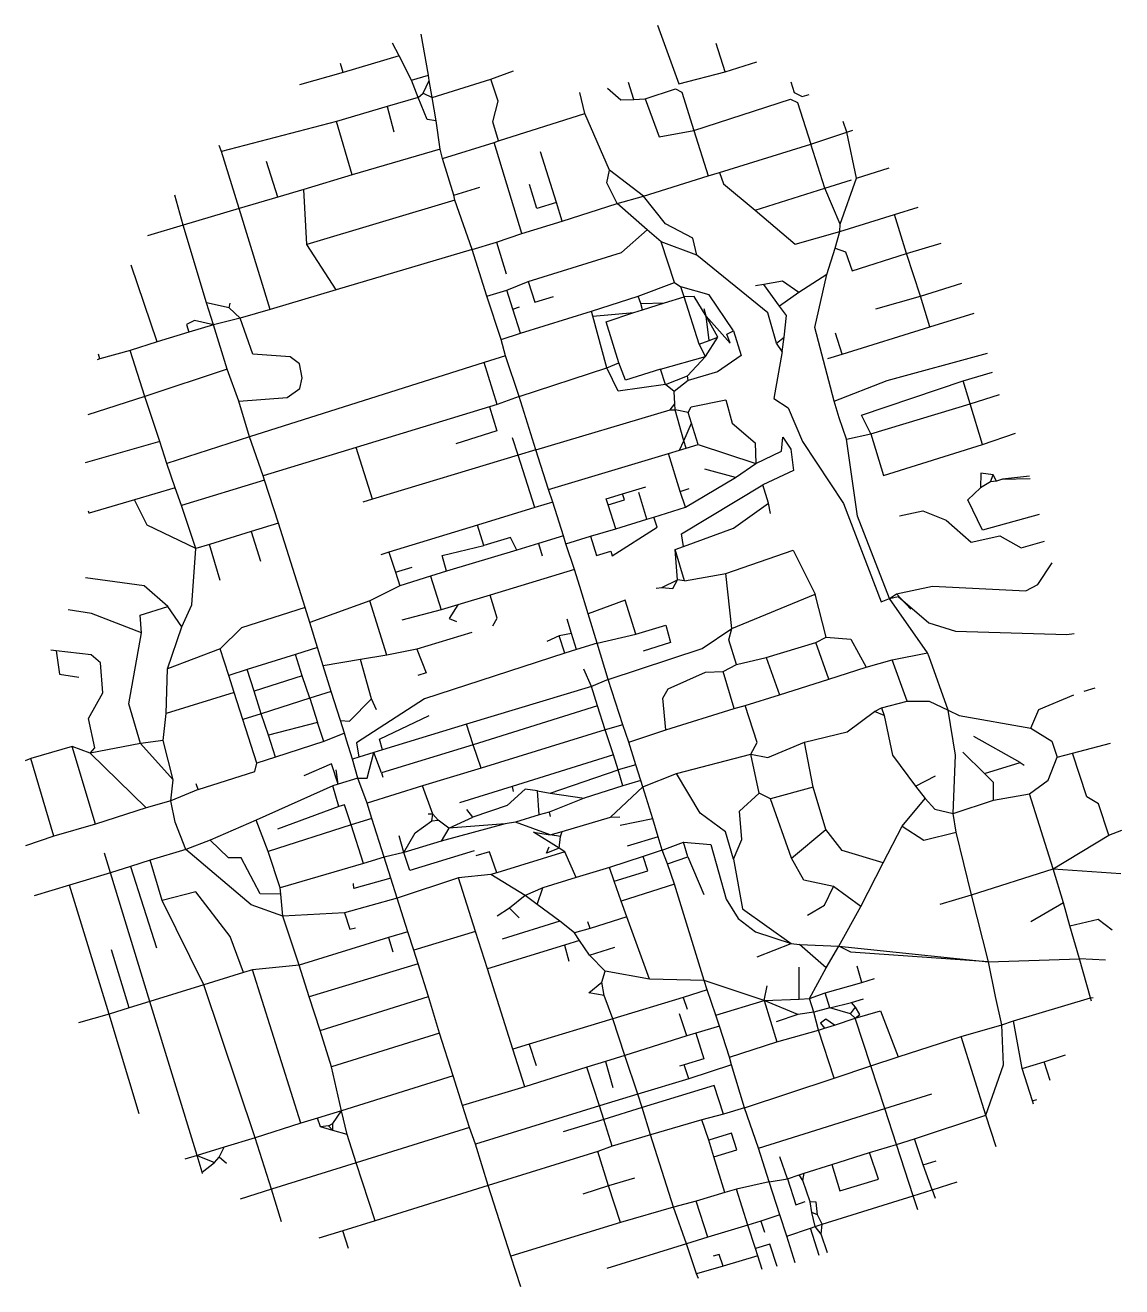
# Model space of a CAD drawing. Header units: metres. Extents: x 628399 to 630921, y 4836100 to 4839000.
import ezdxf

# ---------------------------------------------------------------- set-up
doc = ezdxf.new("R2010")
doc.units = ezdxf.units.M

msp = doc.modelspace()

# ---------------------------------------------------------------- linework, layer by layer
at = {"layer": 'ROADS'}
for points in [[(629326.2, 4838884.7), (629309.5, 4838979.3)], [(629853.4, 4838999.8), (629902.3, 4838865.2), (630008.6, 4838892.4)], [(629259.1, 4838929.5), (629243.8, 4838958.4)], [(630008.6, 4838892.4), (629988, 4838958)], [(629259.1, 4838929.5), (629130.2, 4838891.5)], [(629287.3, 4838873.7), (629259.1, 4838929.5)], [(629130.2, 4838891.5), (629029.8, 4838862.9)], [(629130.2, 4838891.5), (629124, 4838912)], [(629470, 4838875.8), (629521.7, 4838894.6)], [(630008.6, 4838892.4), (630081.2, 4838915.7)], [(629287.3, 4838873.7), (629326.2, 4838884.7)], [(629302.5, 4838833.3), (629287.3, 4838873.7)], [(629314, 4838843.6), (629328.3, 4838872.7)], [(629328.3, 4838872.7), (629326.2, 4838884.7)], [(629335, 4838833.4), (629328.3, 4838872.7)], [(629335, 4838833.4), (629470, 4838875.8)], [(629487.7, 4838734), (629474.3, 4838777.8), (629486.7, 4838825.5), (629470, 4838875.8)], [(629798.7, 4838829.4), (629786.2, 4838867.8)], [(630159.5, 4838870), (630167.5, 4838845.2), (630185.6, 4838836), (630201.6, 4838840.8)], [(629302.5, 4838833.3), (629314, 4838843.6)], [(629314, 4838843.6), (629335, 4838833.4)], [(629685.9, 4838797.1), (629674.4, 4838845.3)], [(629737.9, 4838855.3), (629769, 4838828.6), (629798.7, 4838829.4)], [(629824.4, 4838830.6), (629894.1, 4838853.8), (629908.8, 4838846), (629936.5, 4838758.1)], [(629231.5, 4838812.8), (629115.2, 4838778.4)], [(629302.5, 4838833.3), (629231.5, 4838812.8)], [(629231.5, 4838812.8), (629247.1, 4838754.5)], [(629344.1, 4838779.8), (629323.6, 4838783.2), (629302.5, 4838833.3)], [(629344.1, 4838779.8), (629335, 4838833.4)], [(629798.7, 4838829.4), (629824.4, 4838830.6)], [(629824.4, 4838830.6), (629856.8, 4838743.2), (629936.5, 4838758.1)], [(629936.5, 4838758.1), (630158.5, 4838829.8), (630175, 4838822), (630205.6, 4838726.5)], [(629115.2, 4838778.4), (628850.7, 4838709.3)], [(629150.7, 4838655.5), (629115.2, 4838778.4)], [(629353.3, 4838714.6), (629344.1, 4838779.8)], [(629487.7, 4838734), (629685.9, 4838797.1)], [(629742.6, 4838666.5), (629685.9, 4838797.1)], [(630288.2, 4838754), (630280.3, 4838778.2)], [(629936.5, 4838758.1), (629969.3, 4838653.5)], [(630205.6, 4838726.5), (630288.2, 4838754)], [(630288.2, 4838754), (630302.4, 4838758.5)], [(630310.6, 4838647.9), (630288.2, 4838754)], [(628850.7, 4838709.3), (628845.3, 4838723.5)], [(629359, 4838693.2), (629477.2, 4838730.3)], [(629477.2, 4838730.3), (629487.7, 4838734)], [(629541.4, 4838521), (629477.2, 4838730.3)], [(629995.5, 4838661.6), (630205.6, 4838726.5)], [(630238.2, 4838625), (630205.6, 4838726.5)], [(628891.1, 4838578.4), (628850.7, 4838709.3)], [(629353.3, 4838714.6), (629150.7, 4838655.5)], [(629359, 4838693.2), (629353.3, 4838714.6)], [(629384.7, 4838609.1), (629359, 4838693.2)], [(629620.7, 4838592), (629584.2, 4838708.7)], [(628979.7, 4838604.6), (628954.3, 4838686.7)], [(629760.2, 4838589.7), (629736.4, 4838637.3), (629742.6, 4838666.5)], [(629820.8, 4838606.9), (629742.6, 4838666.5)], [(629969.3, 4838653.5), (629995.5, 4838661.6)], [(629995.5, 4838661.6), (630004.7, 4838635.4), (630077.6, 4838574.5)], [(630310.6, 4838647.9), (630385.8, 4838671.6)], [(629150.7, 4838655.5), (629040, 4838621.9)], [(629620.7, 4838592), (629575.7, 4838578.8), (629558.4, 4838634)], [(629820.8, 4838606.9), (629969.3, 4838653.5)], [(630238.2, 4838625), (630299.3, 4838644.3)], [(630272.9, 4838542.2), (630310.6, 4838647.9)], [(628762.3, 4838540.2), (628743.5, 4838609.5)], [(628979.7, 4838604.6), (628891.1, 4838578.4)], [(629040, 4838621.9), (628979.7, 4838604.6)], [(629047, 4838496.1), (629040, 4838621.9)], [(629384.7, 4838609.1), (629444.5, 4838627.3)], [(629387, 4838597.5), (629384.7, 4838609.1)], [(629760.2, 4838589.7), (629820.8, 4838606.9)], [(629943.6, 4838471.5), (629934.6, 4838510.5), (629871.3, 4838543), (629820.8, 4838606.9)], [(630077.6, 4838574.5), (630238.2, 4838625)], [(630272.9, 4838542.2), (630238.2, 4838625)], [(628891.1, 4838578.4), (628762.3, 4838540.2)], [(628962.5, 4838346.5), (628891.1, 4838578.4)], [(629387, 4838597.5), (629047, 4838496.1)], [(629426.8, 4838484.5), (629387, 4838597.5)], [(629634, 4838549.6), (629620.7, 4838592)], [(629634, 4838549.6), (629760.2, 4838589.7)], [(629829.1, 4838529.8), (629760.2, 4838589.7)], [(630077.6, 4838574.5), (630169.5, 4838496.8), (630272, 4838525.6)], [(630398, 4838564.9), (630452.8, 4838581.7)], [(629541.4, 4838521), (629634, 4838549.6)], [(630272, 4838525.6), (630398, 4838564.9)], [(630425.9, 4838474.9), (630398, 4838564.9)], [(628762.3, 4838540.2), (628680, 4838515.5)], [(628816.2, 4838361.4), (628762.3, 4838540.2)], [(629482.8, 4838501.4), (629541.4, 4838521)], [(629555.6, 4838410.3), (629769.9, 4838477.4), (629829.1, 4838529.8)], [(629861.6, 4838501.6), (629829.1, 4838529.8)], [(630261.3, 4838487), (630272, 4838525.6)], [(630272, 4838525.6), (630272.9, 4838542.2)], [(629114.3, 4838391.5), (629047, 4838496.1)], [(629426.8, 4838484.5), (629482.8, 4838501.4)], [(629482.8, 4838501.4), (629504.9, 4838428.5)], [(629891.8, 4838408.1), (629861.6, 4838501.6)], [(629943.6, 4838471.5), (629861.6, 4838501.6)], [(630242.1, 4838427.1), (630261.3, 4838487)], [(630261.3, 4838487), (630285.5, 4838478.9), (630300.6, 4838435.2), (630425.9, 4838474.9)], [(630425.9, 4838474.9), (630505.5, 4838498.5)], [(629426.8, 4838484.5), (629114.3, 4838391.5)], [(629460.6, 4838376.7), (629426.8, 4838484.5)], [(630126.4, 4838269.1), (630107, 4838338.5), (629943.6, 4838471.5)], [(630458.1, 4838377), (630425.9, 4838474.9)], [(628702.4, 4838271.7), (628642.8, 4838448.3)], [(629506.5, 4838390.9), (629555.6, 4838410.3)], [(629555.6, 4838410.3), (629570.9, 4838363.4), (629613.6, 4838376.5)], [(629808.6, 4838377.1), (629891.8, 4838408.1)], [(629891.8, 4838408.1), (629906.7, 4838398.5)], [(630027.5, 4838296.9), (629971.6, 4838379.8), (629906.7, 4838398.5)], [(629914.6, 4838375.6), (629906.7, 4838398.5)], [(630097.9, 4838403.4), (630078.4, 4838400.8)], [(630178.3, 4838385.7), (630140.5, 4838411.3), (630097.9, 4838403.4)], [(630133.4, 4838353.6), (630097.9, 4838403.4)], [(630242.1, 4838427.1), (630178.3, 4838385.7)], [(630259.6, 4838135.3), (630214.5, 4838304.9), (630242.1, 4838427.1)], [(630458.1, 4838377), (630553.2, 4838406.7)], [(629114.3, 4838391.5), (628962.5, 4838346.5)], [(629460.6, 4838376.7), (629506.5, 4838390.9)], [(629493.4, 4838277.6), (629460.6, 4838376.7)], [(629520.3, 4838347.4), (629506.5, 4838390.9)], [(629701.3, 4838342.1), (629808.6, 4838377.1)], [(629814.6, 4838360.1), (629808.6, 4838377.1)], [(629869.1, 4838361.3), (629914.6, 4838375.6)], [(629964.9, 4838331.1), (629937.3, 4838375.9), (629914.6, 4838375.6)], [(629948.8, 4838266.3), (629914.6, 4838375.6)], [(630178.3, 4838385.7), (630133.4, 4838353.6)], [(630355.1, 4838348), (630458.1, 4838377)], [(630479.1, 4838306.4), (630458.1, 4838377)], [(628832.1, 4838311.2), (628816.2, 4838361.4)], [(628868, 4838350.4), (628816.2, 4838361.4)], [(628868, 4838350.4), (628870.2, 4838360.9)], [(628893.2, 4838326.7), (628868, 4838350.4)], [(628962.5, 4838346.5), (628893.2, 4838326.7)], [(629520.3, 4838347.4), (629535.6, 4838352.1)], [(629538.2, 4838291.5), (629520.3, 4838347.4)], [(629538.2, 4838291.5), (629701.3, 4838342.1)], [(629704.6, 4838330.8), (629701.3, 4838342.1)], [(629798.5, 4838339.1), (629818.9, 4838345.6)], [(629814.6, 4838360.1), (629869.1, 4838361.3)], [(629818.9, 4838345.6), (629814.6, 4838360.1)], [(629818.9, 4838345.6), (629869.1, 4838361.3)], [(629964.9, 4838331.1), (629960.4, 4838347.7)], [(630144.4, 4838282.8), (630149.9, 4838332.4), (630133.4, 4838353.6)], [(628832.1, 4838311.2), (628788.1, 4838321.2), (628769.7, 4838311.6), (628775.2, 4838294.4)], [(628893.2, 4838326.7), (628832.1, 4838311.2)], [(628890.5, 4838135.7), (629001.5, 4838144.1), (629030.5, 4838164.8), (629036.3, 4838189.3), (629029.6, 4838221), (629008.6, 4838237.1), (628922.6, 4838243.7), (628893.2, 4838326.7)], [(629704.6, 4838330.8), (629798.5, 4838339.1)], [(629736.7, 4838212), (629704.6, 4838330.8)], [(629763.8, 4838223.3), (629735.3, 4838317.6), (629798.5, 4838339.1)], [(629964.9, 4838331.1), (630020.3, 4838269), (630012.7, 4838289.8), (630027.5, 4838296.9)], [(629971.6, 4838275), (629964.9, 4838331.1)], [(629992.1, 4838282.9), (629964.9, 4838331.1)], [(630479.1, 4838306.4), (630581.1, 4838337.7)], [(628775.2, 4838294.4), (628702.4, 4838271.7)], [(628832.1, 4838311.2), (628775.2, 4838294.4)], [(628863.8, 4838209), (628832.1, 4838311.2)], [(629493.4, 4838277.6), (629538.2, 4838291.5)], [(630027.5, 4838296.9), (630045.3, 4838240.8), (629991.1, 4838202.7), (629923.9, 4838182.7)], [(629963.8, 4838238), (629992.1, 4838282.9)], [(629971.6, 4838275), (629992.1, 4838282.9)], [(630126.4, 4838269.1), (630144.4, 4838282.8)], [(630139.8, 4838249.4), (630144.4, 4838282.8)], [(630277.5, 4838243.7), (630262.7, 4838292)], [(630277.5, 4838243.7), (630479.1, 4838306.4)], [(628702.4, 4838271.7), (628640.7, 4838252.4)], [(629503.4, 4838239.8), (629493.4, 4838277.6)], [(629948.8, 4838266.3), (629971.6, 4838275)], [(629963.8, 4838238), (629948.8, 4838266.3)], [(630139.8, 4838249.4), (630126.4, 4838269.1)], [(628570.9, 4838232.6), (628564.5, 4838230.7)], [(628570.9, 4838232.6), (628567.6, 4838243.3)], [(628640.7, 4838252.4), (628570.9, 4838232.6)], [(628674.3, 4838146.3), (628640.7, 4838252.4)], [(629454.4, 4838224.6), (628914.8, 4838053.8)], [(629503.4, 4838239.8), (629454.4, 4838224.6)], [(629484.2, 4838127.9), (629454.4, 4838224.6)], [(629534.9, 4838146.3), (629503.4, 4838239.8)], [(629860.3, 4838209.2), (629963.8, 4838238)], [(629922.3, 4838193.7), (629963.8, 4838238)], [(630139.8, 4838249.4), (630120.4, 4838141.5), (630153.4, 4838120.6), (630186.8, 4838042.5)], [(630245, 4838233.6), (630277.5, 4838243.7)], [(630259.6, 4838135.3), (630381, 4838183.1), (630611.9, 4838245.8)], [(628863.8, 4838209), (628674.3, 4838146.3)], [(628890.5, 4838135.7), (628863.8, 4838209)], [(629534.9, 4838146.3), (629736.7, 4838212)], [(629736.7, 4838212), (629763.8, 4838223.3)], [(629871.3, 4838173.7), (629762.8, 4838158.7), (629736.7, 4838212)], [(629860.3, 4838209.2), (629779.2, 4838183.9), (629763.8, 4838223.3)], [(629871.3, 4838173.7), (629860.3, 4838209.2)], [(630555.7, 4838182.2), (630623.6, 4838202)], [(629871.3, 4838173.7), (629922.3, 4838193.7)], [(629891.6, 4838158.1), (629871.3, 4838173.7)], [(629923.9, 4838182.7), (629891.6, 4838158.1)], [(629923.9, 4838182.7), (629922.3, 4838193.7)], [(630343.5, 4838060.4), (630322.1, 4838103), (630555.7, 4838182.2)], [(630572.2, 4838129.7), (630555.7, 4838182.2)], [(628674.3, 4838146.3), (628542.7, 4838104.4)], [(628708.4, 4838042.7), (628674.3, 4838146.3)], [(629534.9, 4838146.3), (629484.2, 4838127.9)], [(629572.9, 4838023.7), (629534.9, 4838146.3)], [(629892.6, 4838129.6), (629891.6, 4838158.1)], [(629923.8, 4838109.4), (629930.1, 4838122.8), (630010.4, 4838138.4), (630025, 4838085.2), (630077.6, 4838039.9), (630079.1, 4837992)], [(630572.2, 4838129.7), (630639.5, 4838150.7)], [(628914.8, 4838053.8), (628890.5, 4838135.7)], [(629466.9, 4838122.6), (629160, 4838029.3)], [(629466.9, 4838122.6), (629483.9, 4838067), (629389.5, 4838037.2)], [(629484.2, 4838127.9), (629466.9, 4838122.6)], [(629572.9, 4838023.7), (629882, 4838115.3)], [(629882, 4838115.3), (629892.6, 4838129.6)], [(629882, 4838115.3), (629893.9, 4838115.3)], [(629893.9, 4838115.3), (629892.6, 4838129.6)], [(629913.6, 4838044.1), (629893.9, 4838115.3)], [(629923.8, 4838109.4), (629893.9, 4838115.3)], [(629931, 4838085.2), (629923.8, 4838109.4)], [(630270.5, 4838097.1), (630259.6, 4838135.3)], [(630343.5, 4838060.4), (630572.2, 4838129.7)], [(630600.7, 4838035.6), (630572.2, 4838129.7)], [(629913.6, 4838044.1), (629931, 4838085.2)], [(629946.7, 4838036.1), (629931, 4838085.2)], [(630287.7, 4838047.9), (630270.5, 4838097.1)], [(628914.8, 4838053.8), (628724.5, 4837992)], [(628946.1, 4837963.8), (628914.8, 4838053.8)], [(629532.5, 4838011.4), (629519.9, 4838051)], [(630079.1, 4837992), (630138.1, 4838020.6), (630141, 4838052.6), (630159.6, 4838025)], [(630287.7, 4838047.9), (630343.5, 4838060.4)], [(630343.5, 4838060.4), (630372.4, 4837964.9), (630600.7, 4838035.6)], [(630600.7, 4838035.6), (630676.2, 4838062)], [(628708.4, 4838042.7), (628537, 4837994.1)], [(628724.5, 4837992), (628708.4, 4838042.7)], [(629160, 4838029.3), (628946.1, 4837963.8)], [(629197.3, 4837910), (629160, 4838029.3)], [(629572.9, 4838023.7), (629532.5, 4838011.4)], [(629602.3, 4837932.8), (629572.9, 4838023.7)], [(629878.6, 4838015), (629904, 4838023.1)], [(629904, 4838023.1), (629913.6, 4838044.1)], [(629904, 4838023.1), (629919, 4838027.5)], [(629919, 4838027.5), (629913.6, 4838044.1)], [(629919, 4838027.5), (629946.7, 4838036.1)], [(629946.7, 4838036.1), (630079.1, 4837992)], [(630159.6, 4838025), (630166.1, 4837976.5), (630095.5, 4837942.9)], [(630186.8, 4838042.5), (630280.4, 4837900.6), (630367.2, 4837674.5), (630386.4, 4837682)], [(630386.4, 4837682), (630313, 4837870.9), (630287.7, 4838047.9)], [(629532.5, 4838011.4), (629197.3, 4837910)], [(629571.1, 4837891.4), (629532.5, 4838011.4)], [(629602.3, 4837932.8), (629878.6, 4838015)], [(629904.8, 4837928.2), (629878.6, 4838015)], [(628743.6, 4837936.6), (628724.5, 4837992)], [(628949.1, 4837954.1), (628946.1, 4837963.8)], [(630032.3, 4837960.1), (629961.8, 4837978.9)], [(630032.3, 4837960.1), (630079.1, 4837992)], [(630624.9, 4837966), (630596.4, 4837970.4), (630596, 4837936.5)], [(630619, 4837950.1), (630624.9, 4837966)], [(630632.8, 4837951.4), (630624.9, 4837966)], [(628743.6, 4837936.6), (628650.3, 4837909.1)], [(628758.2, 4837895.5), (628743.6, 4837936.6)], [(628949.1, 4837954.1), (628758.2, 4837895.5)], [(628981.3, 4837855.4), (628949.1, 4837954.1)], [(629772.9, 4837922.7), (629826, 4837938.4)], [(629904.8, 4837928.2), (629926.1, 4837934.5)], [(629912.7, 4837801.4), (629908.1, 4837830.2), (630095.5, 4837942.9)], [(629917.1, 4837891.6), (630032.3, 4837960.1)], [(630108.1, 4837901.1), (630095.5, 4837942.9)], [(630730.8, 4837874.8), (630600.2, 4837838.9), (630566.4, 4837908.8), (630596, 4837936.5)], [(630619, 4837950.1), (630596, 4837936.5)], [(630632.8, 4837951.4), (630619, 4837950.1)], [(630646.6, 4837956.4), (630632.8, 4837951.4)], [(630708.4, 4837963.1), (630646.6, 4837956.4)], [(630646.6, 4837956.4), (630709.9, 4837958.1)], [(628650.3, 4837909.1), (628545.9, 4837878.4)], [(628791.5, 4837797), (628679.4, 4837850.2), (628650.3, 4837909.1)], [(629197.3, 4837910), (629175.4, 4837903.5)], [(629612.1, 4837903.2), (629602.3, 4837932.8)], [(629739.6, 4837896.9), (629734.9, 4837911.4), (629772.9, 4837922.7)], [(629739.6, 4837896.9), (629777.3, 4837908.7), (629772.9, 4837922.7)], [(629828.8, 4837864.4), (629809.8, 4837925.3)], [(629917.1, 4837891.6), (629904.8, 4837928.2)], [(628545.9, 4837878.4), (628544.7, 4837882.3)], [(628545.9, 4837878.4), (628545.3, 4837878.2)], [(628791.5, 4837797), (628758.2, 4837895.5)], [(629571.1, 4837891.4), (629438.9, 4837850.4)], [(629612.1, 4837903.2), (629571.1, 4837891.4)], [(629637, 4837825.6), (629612.1, 4837903.2)], [(629757.1, 4837841.9), (629739.6, 4837896.9)], [(629844.7, 4837869), (629917.1, 4837891.6)], [(629912.7, 4837801.4), (630028.1, 4837843.3), (630108.1, 4837901.1)], [(630113.1, 4837877.1), (630108.1, 4837901.1)], [(630409.4, 4837872), (630463.5, 4837883.1), (630517, 4837861.9), (630574.6, 4837811.3), (630640.1, 4837826.2), (630689.1, 4837798.2), (630743.2, 4837814)], [(628981.3, 4837855.4), (628918.3, 4837836.2)], [(629042.9, 4837661.2), (628981.3, 4837855.4)], [(629438.9, 4837850.4), (629235.6, 4837788.7)], [(629453.6, 4837803.8), (629438.9, 4837850.4)], [(629698.6, 4837825), (629712.6, 4837780.9), (629746.1, 4837790.8), (629748.7, 4837780), (629852.5, 4837845.8), (629844.7, 4837869)], [(629757.1, 4837841.9), (629828.8, 4837864.4)], [(629828.8, 4837864.4), (629844.7, 4837869)], [(628918.3, 4837836.2), (628822.7, 4837806.1)], [(628918.3, 4837836.2), (628940.5, 4837767.9)], [(629529.3, 4837793.3), (629515.2, 4837822), (629453.6, 4837803.8)], [(629637, 4837825.6), (629579.6, 4837808)], [(629642.1, 4837807.3), (629637, 4837825.6)], [(629642.1, 4837807.3), (629698.6, 4837825)], [(629698.6, 4837825), (629757.1, 4837841.9)], [(628759.3, 4837616.5), (628782.6, 4837667.6), (628791.5, 4837797)], [(628822.7, 4837806.1), (628791.5, 4837797)], [(628847.3, 4837723.5), (628822.7, 4837806.1)], [(629368, 4837745), (629357.6, 4837780.8), (629453.6, 4837803.8)], [(629529.3, 4837793.3), (629368, 4837745)], [(629579.6, 4837808), (629529.3, 4837793.3)], [(629579.6, 4837808), (629588.1, 4837780.2)], [(629661.8, 4837748.5), (629642.1, 4837807.3)], [(629894, 4837794.6), (629912.7, 4837801.4)], [(629915.3, 4837722.5), (629894, 4837794.6)], [(629899.1, 4837725.1), (629894, 4837794.6)], [(630010, 4837739.7), (630164.8, 4837793.1), (630215.3, 4837692)], [(629235.6, 4837788.7), (629216.8, 4837782.6)], [(629235.6, 4837788.7), (629250.4, 4837742.3)], [(630402.5, 4837692.4), (630485.7, 4837710.1), (630700.2, 4837699.8), (630728, 4837713.8), (630760.3, 4837763.6)], [(629250.4, 4837742.3), (629288.8, 4837754.1)], [(629250.4, 4837742.3), (629260.4, 4837710.9)], [(629331, 4837733.3), (629260.4, 4837710.9)], [(629368, 4837745), (629331, 4837733.3)], [(629331, 4837733.3), (629355.5, 4837656)], [(629661.8, 4837748.5), (629468, 4837689.7)], [(629674.2, 4837709.7), (629661.8, 4837748.5)], [(629915.3, 4837722.5), (630010, 4837739.7)], [(630023.7, 4837612.8), (630010, 4837739.7)], [(628727.3, 4837663.5), (628672.5, 4837711.2), (628537.8, 4837729.4)], [(629260.4, 4837710.9), (629191.4, 4837676.2)], [(629693.7, 4837646.5), (629674.2, 4837709.7)], [(629850, 4837706), (629863.3, 4837707.5)], [(629863.3, 4837707.5), (629888.3, 4837705.2), (629899.1, 4837725.1)], [(629863.3, 4837707.5), (629899.1, 4837725.1)], [(629915.3, 4837722.5), (629899.1, 4837725.1)], [(629191.4, 4837676.2), (629053.7, 4837626.7)], [(629230.5, 4837551.8), (629191.4, 4837676.2)], [(629468, 4837689.7), (629393.8, 4837667.4)], [(629474.4, 4837618.9), (629484, 4837636.8), (629468, 4837689.7)], [(629803, 4837599.6), (629778.5, 4837678.4), (629693.7, 4837646.5)], [(630023.7, 4837612.8), (630215.3, 4837692)], [(630240.7, 4837593), (630215.3, 4837692)], [(630386.4, 4837682), (630402.5, 4837692.4)], [(630386.4, 4837682), (630406.1, 4837686.3), (630477.3, 4837625.6), (630538, 4837607), (630794.4, 4837599.2), (630811.2, 4837601.3)], [(630473.8, 4837556.7), (630386.4, 4837682)], [(630402.5, 4837692.4), (630435.6, 4837657.3)], [(628666.8, 4837603.2), (628551.2, 4837647.4), (628497.7, 4837656)], [(628666.8, 4837603.2), (628663.3, 4837643.7), (628727.3, 4837663.5)], [(628759.3, 4837616.5), (628727.3, 4837663.5)], [(629042.9, 4837661.2), (628896.8, 4837614.6), (628847.4, 4837566.4)], [(629053.7, 4837626.7), (629042.9, 4837661.2)], [(629355.5, 4837656), (629265.5, 4837631.9)], [(629393.8, 4837667.4), (629355.5, 4837656)], [(629393.8, 4837667.4), (629374.2, 4837635.7), (629391.1, 4837628.7)], [(629714.4, 4837579.2), (629693.7, 4837646.5)], [(628726.6, 4837520.2), (628759.3, 4837616.5)], [(629071.4, 4837569.3), (629053.7, 4837626.7)], [(629655.3, 4837601.2), (629645.1, 4837634.7)], [(629803, 4837599.6), (629872, 4837620.4), (629882.9, 4837581), (629820, 4837560.8)], [(628663.9, 4837348.5), (628637.6, 4837439.8), (628666.8, 4837603.2)], [(629425.8, 4837604.1), (629299.8, 4837565.4)], [(629627.2, 4837595.7), (629598.9, 4837583.1)], [(629655.3, 4837601.2), (629627.2, 4837595.7)], [(629640, 4837556.6), (629627.2, 4837595.7)], [(629666.8, 4837564.7), (629655.3, 4837601.2)], [(629714.4, 4837579.2), (629803, 4837599.6)], [(629739.9, 4837496), (629955.5, 4837567.3), (630023.7, 4837612.8)], [(630035, 4837530.1), (630016.7, 4837587.2), (630023.7, 4837612.8)], [(630217, 4837581.1), (630240.7, 4837593)], [(630240.7, 4837593), (630297.4, 4837588.4), (630332.8, 4837523.7)], [(628470.4, 4837561.5), (628458.1, 4837563.4)], [(628548.4, 4837326.1), (628559, 4837338.4), (628544.4, 4837406.2), (628577.9, 4837465.3), (628572.3, 4837533.9), (628550.9, 4837552.4), (628470.4, 4837561.5)], [(628470.4, 4837561.5), (628478, 4837507.8), (628522.4, 4837501.3)], [(628847.4, 4837566.4), (628726.6, 4837520.2)], [(628867, 4837505.2), (628847.4, 4837566.4)], [(629071.4, 4837569.3), (629020.6, 4837553.3)], [(629084.5, 4837527.4), (629071.4, 4837569.3)], [(629299.8, 4837565.4), (629230.5, 4837551.8)], [(629299.8, 4837565.4), (629321.2, 4837511), (629301.7, 4837505.1)], [(629666.8, 4837564.7), (629640, 4837556.6)], [(629714.4, 4837579.2), (629666.8, 4837564.7)], [(629739.9, 4837496), (629714.4, 4837579.2)], [(630102.8, 4837546.3), (630217, 4837581.1)], [(630246.9, 4837496.7), (630217, 4837581.1)], [(629020.6, 4837553.3), (628909.8, 4837518.7)], [(629035.6, 4837503.8), (629020.6, 4837553.3)], [(629170.3, 4837541.5), (629084.5, 4837527.4)], [(629640, 4837556.6), (629317.4, 4837451.4), (629161.1, 4837350.2), (629166.2, 4837317.2)], [(629230.5, 4837551.8), (629170.3, 4837541.5)], [(629195.1, 4837451.3), (629170.3, 4837541.5)], [(630004, 4837514), (630035, 4837530.1)], [(630035, 4837530.1), (630102.8, 4837546.3)], [(630102.8, 4837546.3), (630133.3, 4837460.7)], [(630332.8, 4837523.7), (630392.9, 4837540.8)], [(630392.9, 4837540.8), (630473.8, 4837556.7)], [(630427.3, 4837445.7), (630392.9, 4837540.8)], [(630477.9, 4837547.5), (630473.8, 4837556.7)], [(630521.1, 4837425.5), (630477.9, 4837547.5)], [(628722.9, 4837417.9), (628726.6, 4837520.2)], [(628909.8, 4837518.7), (628867, 4837505.2)], [(628879.6, 4837466.1), (628867, 4837505.2)], [(628925.5, 4837468.8), (628909.8, 4837518.7)], [(629035.6, 4837503.8), (628925.5, 4837468.8)], [(629053.2, 4837453), (629035.6, 4837503.8)], [(629102.8, 4837468.4), (629084.5, 4837527.4)], [(629701.3, 4837479.8), (629684, 4837519.6)], [(629872, 4837379.9), (629865.4, 4837452.5), (629877.2, 4837474.2), (629963.6, 4837512.5), (630004, 4837514)], [(630029.6, 4837428.9), (630004, 4837514)], [(630246.9, 4837496.7), (630332.8, 4837523.7)], [(629701.3, 4837479.8), (629414.1, 4837393.3)], [(629739.9, 4837496), (629701.3, 4837479.8)], [(629715.2, 4837435.1), (629701.3, 4837479.8)], [(629773.7, 4837391.2), (629739.9, 4837496)], [(630133.3, 4837460.7), (630246.9, 4837496.7)], [(630858.6, 4837475.9), (630833.6, 4837467.8)], [(628879.6, 4837466.1), (628722.9, 4837417.9)], [(628899.5, 4837403.8), (628879.6, 4837466.1)], [(628941.9, 4837417), (628925.5, 4837468.8)], [(629053.2, 4837453), (628941.9, 4837417)], [(629102.8, 4837468.4), (629053.2, 4837453)], [(629053.2, 4837453), (629071.2, 4837396.5)], [(629124.3, 4837401.1), (629102.8, 4837468.4)], [(629124.3, 4837401.1), (629144.4, 4837400), (629195.1, 4837451.3)], [(629206.8, 4837425.7), (629195.1, 4837451.3)], [(630054.8, 4837436.2), (630133.3, 4837460.7)], [(630368.1, 4837430.5), (630427.3, 4837445.7)], [(630427.3, 4837445.7), (630478, 4837446.1), (630521.1, 4837425.5)], [(630711.2, 4837384.1), (630730.3, 4837426.9), (630810.1, 4837460.1)], [(628716.1, 4837355.6), (628722.9, 4837417.9)], [(628941.9, 4837417), (628899.5, 4837403.8)], [(628958.2, 4837368.1), (628941.9, 4837417)], [(629220.9, 4837333.9), (629213.9, 4837358.4), (629327.8, 4837412.8)], [(629715.2, 4837435.1), (629428.9, 4837345.7)], [(629733, 4837379.6), (629715.2, 4837435.1)], [(629872, 4837379.9), (630029.6, 4837428.9)], [(630029.6, 4837428.9), (630054.8, 4837436.2)], [(630067.3, 4837324.4), (630082.2, 4837350.6), (630054.8, 4837436.2)], [(630191.3, 4837351.8), (630289.3, 4837375.2), (630351.8, 4837421.9)], [(630351.8, 4837421.9), (630368.1, 4837430.5)], [(630374.1, 4837412.8), (630351.8, 4837421.9)], [(630368.1, 4837430.5), (630374.1, 4837412.8)], [(630374.1, 4837412.8), (630393.5, 4837321.5), (630446.1, 4837250.4)], [(630532.9, 4837187.8), (630538, 4837321.9), (630521.1, 4837425.5)], [(630521.1, 4837425.5), (630546.4, 4837412.6)], [(630546.4, 4837412.6), (630711.2, 4837384.1)], [(628931.5, 4837303.5), (628899.5, 4837403.8)], [(629071.2, 4837396.5), (628958.2, 4837368.1)], [(629085.6, 4837352.8), (629071.2, 4837396.5)], [(629133.1, 4837372.3), (629124.3, 4837401.1)], [(629414.1, 4837393.3), (629220.9, 4837333.9)], [(629428.9, 4837345.7), (629414.1, 4837393.3)], [(629773.7, 4837391.2), (629733, 4837379.6)], [(629786.8, 4837351.4), (629773.7, 4837391.2)], [(630711.2, 4837384.1), (630759.6, 4837353.6), (630771.8, 4837316.8)], [(628716.1, 4837355.6), (628663.9, 4837348.5)], [(628739, 4837265.3), (628716.1, 4837355.6)], [(628974.3, 4837317.3), (628958.2, 4837368.1)], [(629133.1, 4837372.3), (629085.6, 4837352.8)], [(629137.9, 4837356.5), (629133.1, 4837372.3)], [(629151.7, 4837312.4), (629137.9, 4837356.5)], [(629733, 4837379.6), (629447.8, 4837291.6)], [(629751.7, 4837322.5), (629733, 4837379.6)], [(629786.8, 4837351.4), (629872, 4837379.9)], [(630687.1, 4837304.9), (630580.2, 4837364.3)], [(628506.9, 4837341.3), (628412.2, 4837314)], [(628560.5, 4837163.5), (628506.9, 4837341.3)], [(628548.4, 4837326.1), (628506.9, 4837341.3)], [(628663.9, 4837348.5), (628548.4, 4837326.1)], [(628676.9, 4837201), (628548.4, 4837326.1)], [(628739, 4837265.3), (628663.9, 4837348.5)], [(629085.6, 4837352.8), (628974.3, 4837317.3)], [(629164.1, 4837268.9), (629185.5, 4837268.9), (629200.4, 4837327.7)], [(629200.4, 4837327.7), (629166.2, 4837317.2)], [(629220.9, 4837333.9), (629200.4, 4837327.7)], [(629218.1, 4837280.9), (629200.4, 4837327.7)], [(629428.9, 4837345.7), (629218.1, 4837280.9)], [(629447.8, 4837291.6), (629428.9, 4837345.7)], [(629803.2, 4837299.8), (629786.8, 4837351.4)], [(630067.3, 4837324.4), (630106.5, 4837316.4), (630191.3, 4837351.8)], [(630210.7, 4837248.1), (630191.3, 4837351.8)], [(630604.9, 4837279.7), (630554.8, 4837328.8)], [(630771.8, 4837316.8), (630807.1, 4837326.6)], [(630807.1, 4837326.6), (630894.7, 4837349.6)], [(630890.7, 4837137.8), (630866.8, 4837210.2), (630840.1, 4837225.8), (630807.1, 4837326.6)], [(628412.2, 4837314), (628399.1, 4837308.8)], [(628464.9, 4837135.4), (628412.2, 4837314)], [(628796.7, 4837242.5), (628926.8, 4837284.2), (628931.5, 4837303.5)], [(628974.3, 4837317.3), (628931.5, 4837303.5)], [(629118.8, 4837254.8), (629103.1, 4837302.2), (629039.7, 4837273.9)], [(629166.2, 4837317.2), (629151.7, 4837312.4)], [(629164.1, 4837268.9), (629151.7, 4837312.4)], [(629751.7, 4837322.5), (629518.5, 4837249.7)], [(629762.5, 4837287.7), (629751.7, 4837322.5)], [(629803.2, 4837299.8), (629762.5, 4837287.7)], [(629814.7, 4837263.7), (629803.2, 4837299.8)], [(629896.9, 4837279.3), (630067.3, 4837324.4)], [(630086.9, 4837234.4), (630067.3, 4837324.4)], [(630604.9, 4837279.7), (630687.1, 4837304.9)], [(630687.1, 4837304.9), (630696.1, 4837298.7)], [(630708.1, 4837232.5), (630751.7, 4837264.2), (630771.8, 4837316.8)], [(629118.8, 4837254.8), (629114.2, 4837288)], [(629164.1, 4837268.9), (629118.8, 4837254.8)], [(629185.1, 4837211.4), (629164.1, 4837268.9)], [(629218.1, 4837280.9), (629221.3, 4837271.3)], [(629447.8, 4837291.6), (629312.9, 4837251.3)], [(629606.4, 4837234.6), (629762.5, 4837287.7)], [(629773.6, 4837251.3), (629762.5, 4837287.7)], [(629819.2, 4837248.6), (629896.9, 4837279.3)], [(630028, 4837082.7), (630009.3, 4837145.7), (629950.9, 4837188.7), (629896.9, 4837279.3)], [(630446.1, 4837250.4), (630492, 4837273.9)], [(630625.7, 4837218), (630625.5, 4837258.6), (630604.9, 4837279.7)], [(628733.6, 4837216.9), (628739, 4837265.3)], [(628796.7, 4837242.5), (628733.6, 4837216.9)], [(628796.7, 4837242.5), (628792.4, 4837255.6)], [(629106.2, 4837250.9), (628930.4, 4837172.3)], [(629118.8, 4837254.8), (629106.2, 4837250.9)], [(629120.4, 4837203.9), (629106.2, 4837250.9)], [(629312.9, 4837251.3), (629185.1, 4837211.4)], [(629336.3, 4837186.1), (629312.9, 4837251.3)], [(629518.5, 4837249.7), (629397.4, 4837212.5)], [(629577.4, 4837239.6), (629548.6, 4837243.4), (629507.1, 4837206), (629428.1, 4837179.2)], [(629518.5, 4837249.7), (629520.9, 4837238.5)], [(629580.8, 4837184.7), (629577.4, 4837239.6)], [(629577.4, 4837239.6), (629606.4, 4837234.6)], [(629773.6, 4837251.3), (629684.4, 4837223)], [(629819.2, 4837248.6), (629744.7, 4837179.4)], [(629814.7, 4837263.7), (629773.6, 4837251.3)], [(629819.2, 4837248.6), (629814.7, 4837263.7)], [(629842.4, 4837175.3), (629819.2, 4837248.6)], [(630210.7, 4837248.1), (630113.2, 4837221.3)], [(630240.4, 4837151), (630210.7, 4837248.1)], [(630446.1, 4837250.4), (630468.9, 4837222.5)], [(628733.6, 4837216.9), (628676.9, 4837201)], [(628744, 4837167.5), (628733.6, 4837216.9)], [(629196.3, 4837176.2), (629185.1, 4837211.4)], [(629684.4, 4837223), (629603.9, 4837190.4)], [(629606.4, 4837234.6), (629684.4, 4837223)], [(630028, 4837082.7), (630046.8, 4837128.1), (630041.4, 4837192.8), (630086.9, 4837234.4)], [(630113.2, 4837221.3), (630086.9, 4837234.4)], [(630161, 4837084.6), (630113.2, 4837221.3)], [(630415.3, 4837158.5), (630468.9, 4837222.5)], [(630468.9, 4837222.5), (630490.8, 4837197.7), (630532.9, 4837187.8)], [(630532.9, 4837187.8), (630625.7, 4837218)], [(630625.7, 4837218), (630708.1, 4837232.5)], [(630763, 4837060.8), (630708.1, 4837232.5)], [(628676.9, 4837201), (628560.5, 4837163.5)], [(629120.4, 4837203.9), (628979.3, 4837151.9)], [(629148.9, 4837161.7), (629133.3, 4837207.7), (629120.4, 4837203.9)], [(629336.3, 4837186.1), (629325.4, 4837186.1)], [(629333.9, 4837171), (629336.3, 4837186.1)], [(629348.7, 4837172.1), (629336.3, 4837186.1)], [(629428.1, 4837179.2), (629414.9, 4837196.8)], [(629580.8, 4837184.7), (629526.3, 4837167.5)], [(629603.9, 4837190.4), (629580.8, 4837184.7)], [(629603.9, 4837190.4), (629606.5, 4837180.4)], [(630539.8, 4837144.7), (630532.9, 4837187.8)], [(628560.5, 4837163.5), (628464.9, 4837135.4)], [(628768.6, 4837105), (628744, 4837167.5)], [(628930.4, 4837172.3), (628824, 4837126)], [(628957.6, 4837100.3), (628930.4, 4837172.3)], [(629148.9, 4837161.7), (628957.6, 4837100.3)], [(629196.3, 4837176.2), (629148.9, 4837161.7)], [(629176.6, 4837072.9), (629148.9, 4837161.7)], [(629224.7, 4837087), (629196.3, 4837176.2)], [(629270.1, 4837098.3), (629295.5, 4837142.9), (629333.9, 4837171)], [(629333.9, 4837171), (629348.7, 4837172.1)], [(629373.2, 4837153.7), (629348.7, 4837172.1)], [(629502.4, 4837163.7), (629355.2, 4837124.4)], [(629373.2, 4837153.7), (629355.2, 4837124.4)], [(629373.2, 4837153.7), (629428.1, 4837179.2)], [(629502.4, 4837163.7), (629373.2, 4837153.7)], [(629526.3, 4837167.5), (629502.4, 4837163.7)], [(629606.4, 4837138.8), (629526.3, 4837167.5)], [(629633.8, 4837146), (629744.7, 4837179.4)], [(629744.7, 4837179.4), (629766.6, 4837180.1)], [(629842.4, 4837175.3), (629767.2, 4837159.7)], [(629854.7, 4837134.3), (629842.4, 4837175.3)], [(630372.1, 4837073.9), (630415.3, 4837158.5)], [(630415.3, 4837158.5), (630465.3, 4837126.1), (630539.8, 4837144.7)], [(628464.9, 4837135.4), (628400.1, 4837113.3)], [(628824, 4837126), (628768.6, 4837105)], [(628986.6, 4837002.4), (628939.7, 4837003), (628895.5, 4837085.4), (628866.7, 4837085.6), (628824, 4837126)], [(629270.1, 4837098.3), (629258.9, 4837136.6)], [(629355.2, 4837124.4), (629270.1, 4837098.3)], [(629627.2, 4837108.1), (629567.6, 4837144.7), (629606.4, 4837138.8)], [(629606.4, 4837138.8), (629633.8, 4837146)], [(629629.9, 4837134.7), (629606.4, 4837138.8)], [(629627.2, 4837108.1), (629629.9, 4837134.7)], [(629629.9, 4837134.7), (629633.8, 4837146)], [(629854.7, 4837134.3), (629783.3, 4837112.5)], [(629864, 4837103.2), (629854.7, 4837134.3)], [(630161, 4837084.6), (630240.4, 4837151)], [(630372.1, 4837073.9), (630277.4, 4837102.7), (630240.4, 4837151)], [(630575.4, 4837000.6), (630539.8, 4837144.7)], [(630763, 4837060.8), (630890.7, 4837137.8)], [(630890.7, 4837137.8), (630920.7, 4837149.7)], [(628595.2, 4837051.5), (628581.1, 4837096.5)], [(628768.6, 4837105), (628686.4, 4837080.1)], [(628991.5, 4836951.4), (628918.3, 4836977.5), (628768.6, 4837105)], [(628985.6, 4837016.7), (628957.6, 4837100.3)], [(629270.1, 4837098.3), (629224.7, 4837087)], [(629431.4, 4837102.1), (629283.7, 4837056.4), (629270.1, 4837098.3)], [(629483.5, 4837051.6), (629467.1, 4837099.8), (629435.5, 4837090.4)], [(629639.9, 4837099.8), (629483.5, 4837051.6)], [(629627.2, 4837108.1), (629597.5, 4837096.2), (629603.8, 4837111.2)], [(629639.9, 4837099.8), (629627.2, 4837108.1)], [(629666.3, 4837040.4), (629639.9, 4837099.8)], [(629864, 4837103.2), (629820, 4837088.9)], [(629864, 4837103.2), (629912.6, 4837121.6)], [(629875.8, 4837071.9), (629864, 4837103.2)], [(629912.6, 4837121.6), (629976, 4837116.7), (630010.9, 4836990.4), (630038.3, 4836946.3), (630078.3, 4836915.3), (630160.1, 4836888.7)], [(629922.6, 4837087.8), (629912.6, 4837121.6)], [(628641, 4837065.8), (628595.2, 4837051.5)], [(628686.4, 4837080.1), (628641, 4837065.8)], [(628641, 4837065.8), (628701, 4836878.9)], [(628713.9, 4836987.4), (628686.4, 4837080.1)], [(629176.6, 4837072.9), (628985.6, 4837016.7)], [(629224.7, 4837087), (629176.6, 4837072.9)], [(629239.8, 4837039.1), (629224.7, 4837087)], [(629820, 4837088.9), (629742.6, 4837063.6)], [(629753.5, 4837032.1), (629830.5, 4837055.7), (629820, 4837088.9)], [(629875.8, 4837071.9), (629922.6, 4837087.8)], [(629892.2, 4837025), (629875.8, 4837071.9)], [(629922.6, 4837087.8), (629959.5, 4837001.4)], [(630028, 4837082.7), (630048.7, 4836968.6), (630160.1, 4836888.7)], [(630257.7, 4837019.7), (630189.9, 4837034.6), (630161, 4837084.6)], [(630320.9, 4836973.8), (630372.1, 4837073.9)], [(628595.2, 4837051.5), (628500.9, 4837022.8)], [(628685.7, 4836755.8), (628595.2, 4837051.5)], [(629239.8, 4837039.1), (629154.7, 4837015), (629154.2, 4837026.5)], [(629254.5, 4836992.7), (629239.8, 4837039.1)], [(629395.7, 4837039.4), (629254.5, 4836992.7)], [(629469.6, 4837047.6), (629395.7, 4837039.4)], [(629434.6, 4836916.4), (629395.7, 4837039.4)], [(629483.5, 4837051.6), (629469.6, 4837047.6)], [(629548.6, 4836999.4), (629469.6, 4837047.6)], [(629666.3, 4837040.4), (629589.5, 4837016.4)], [(629742.6, 4837063.6), (629666.3, 4837040.4)], [(629753.5, 4837032.1), (629742.6, 4837063.6)], [(630575.4, 4837000.6), (630763, 4837060.8)], [(630786.9, 4836981.9), (630763, 4837060.8)], [(630763, 4837060.8), (630918.5, 4837050)], [(628500.9, 4837022.8), (628419.6, 4836998.5)], [(628591.9, 4836726.7), (628500.9, 4837022.8)], [(628901.4, 4836822.1), (628870.5, 4836904.6), (628791.5, 4837007.6), (628713.9, 4836987.4)], [(628986.6, 4837002.4), (628985.6, 4837016.7)], [(629589.5, 4837016.4), (629548.6, 4836999.4)], [(629576.3, 4836978.4), (629589.5, 4837016.4)], [(629769.5, 4836986.1), (629753.5, 4837032.1)], [(629892.2, 4837025), (629769.5, 4836986.1)], [(629960.2, 4836803.4), (629892.2, 4837025)], [(630198.1, 4836954.2), (630237.3, 4836977), (630257.7, 4837019.7)], [(630320.9, 4836973.8), (630257.7, 4837019.7)], [(628809.9, 4836793.8), (628713.9, 4836987.4)], [(628991.5, 4836951.4), (628986.6, 4837002.4)], [(629254.5, 4836992.7), (629133, 4836959.5)], [(629279.2, 4836915.9), (629254.5, 4836992.7)], [(629548.6, 4836999.4), (629512.9, 4836969.9)], [(629576.3, 4836978.4), (629548.6, 4836999.4)], [(629628.6, 4836940.5), (629576.3, 4836978.4)], [(629782.4, 4836949.9), (629769.5, 4836986.1)], [(630503.1, 4836979.2), (630575.4, 4837000.6)], [(630613.9, 4836846.8), (630575.4, 4837000.6)], [(630786.9, 4836981.9), (630711.5, 4836938.5)], [(630801.5, 4836929.6), (630786.9, 4836981.9)], [(629133, 4836959.5), (628991.5, 4836951.4)], [(629028.8, 4836839.2), (628991.5, 4836951.4)], [(629133, 4836959.5), (629145.3, 4836922), (629158.2, 4836924.8)], [(629512.9, 4836969.9), (629484.1, 4836951.7)], [(629512.9, 4836969.9), (629534.8, 4836947.5)], [(629782.4, 4836949.9), (629698.1, 4836923.5)], [(629834.7, 4836807), (629782.4, 4836949.9)], [(630270.4, 4836882.3), (630320.9, 4836973.8)], [(629628.6, 4836940.5), (629495.8, 4836898.5)], [(629662.4, 4836913), (629628.6, 4836940.5)], [(629698.1, 4836923.5), (629662.4, 4836913)], [(629698.1, 4836923.5), (629693, 4836938.9)], [(630801.5, 4836929.6), (630866.7, 4836944.7), (630898.3, 4836920.1)], [(630823.1, 4836853.5), (630801.5, 4836929.6)], [(629234.8, 4836902.7), (629028.8, 4836839.2)], [(629279.2, 4836915.9), (629234.8, 4836902.7)], [(629234.8, 4836902.7), (629244.7, 4836869.7)], [(629292.9, 4836873.1), (629279.2, 4836915.9)], [(629434.6, 4836916.4), (629292.9, 4836873.1)], [(629461.8, 4836830.9), (629434.6, 4836916.4)], [(629673.8, 4836895.8), (629639.1, 4836885.2)], [(629673.8, 4836895.8), (629662.4, 4836913)], [(629696.4, 4836861.8), (629673.8, 4836895.8)], [(628638.3, 4836741.1), (628597.6, 4836874.5)], [(629302.8, 4836841.9), (629292.9, 4836873.1)], [(629639.1, 4836885.2), (629461.8, 4836830.9)], [(629639.1, 4836885.2), (629649.4, 4836848.4)], [(629696.4, 4836861.8), (629755, 4836880.3)], [(629732.4, 4836824.8), (629696.4, 4836861.8)], [(630082.3, 4836857.9), (630160.1, 4836888.7)], [(630160.1, 4836888.7), (630179.6, 4836886.7)], [(630241.1, 4836833.2), (630179.6, 4836886.7)], [(630179.6, 4836886.7), (630270.4, 4836882.3)], [(630241.1, 4836833.2), (630270.4, 4836882.3)], [(630613.9, 4836846.8), (630298, 4836868.8), (630270.4, 4836882.3)], [(630270.4, 4836882.3), (630613.9, 4836846.8)], [(629028.8, 4836839.2), (628922, 4836828.1)], [(629052.4, 4836765.8), (629028.8, 4836839.2)], [(629302.8, 4836841.9), (629052.4, 4836765.8)], [(629326.4, 4836766.6), (629302.8, 4836841.9)], [(630178.5, 4836761), (630178.7, 4836834.5)], [(630202.7, 4836762.7), (630241.1, 4836833.2)], [(630322.6, 4836799.2), (630312.1, 4836836.3)], [(630613.9, 4836846.8), (630823.1, 4836853.5)], [(630630.2, 4836767), (630613.9, 4836846.8)], [(630849.1, 4836763.5), (630823.1, 4836853.5)], [(630883.3, 4836850.3), (630823.1, 4836853.5)], [(628901.4, 4836822.1), (628809.9, 4836793.8)], [(628922, 4836828.1), (628901.4, 4836822.1)], [(629033.2, 4836475.5), (628922, 4836828.1)], [(629520.7, 4836645.8), (629461.8, 4836830.9)], [(629724.7, 4836799.6), (629732.4, 4836824.8)], [(629834.7, 4836807), (629732.4, 4836824.8)], [(629960.2, 4836803.4), (629834.7, 4836807)], [(630098.7, 4836757.9), (629960.2, 4836803.4)], [(629967.1, 4836782.3), (629960.2, 4836803.4)], [(630322.6, 4836799.2), (630352, 4836808.3)], [(628809.9, 4836793.8), (628685.7, 4836755.8)], [(628927.8, 4836442.3), (628809.9, 4836793.8)], [(629730.6, 4836769), (629695.1, 4836775.1), (629724.7, 4836799.6)], [(629730.6, 4836769), (629724.7, 4836799.6)], [(629967.1, 4836782.3), (629912.3, 4836765)], [(629986.9, 4836724.4), (629967.1, 4836782.3)], [(630098.7, 4836757.9), (630105.6, 4836791.6)], [(630202.7, 4836762.7), (630238.8, 4836775.3)], [(630238.8, 4836775.3), (630322.6, 4836799.2)], [(630249.5, 4836740.8), (630238.8, 4836775.3)], [(628685.7, 4836755.8), (628638.3, 4836741.1)], [(628794.3, 4836401.5), (628685.7, 4836755.8)], [(629077.1, 4836688.4), (629052.4, 4836765.8)], [(629077.1, 4836688.4), (629326.4, 4836766.6)], [(629351.8, 4836682.5), (629326.4, 4836766.6)], [(629750.1, 4836715.7), (629730.6, 4836769)], [(629912.3, 4836765), (629750.1, 4836715.7)], [(629912.3, 4836765), (629921.1, 4836737.9)], [(629986.9, 4836724.4), (630098.7, 4836757.9)], [(630098.7, 4836757.9), (630178.5, 4836761)], [(630098.7, 4836757.9), (630127.7, 4836662.6)], [(630175.9, 4836725.2), (630098.7, 4836757.9)], [(630178.5, 4836761), (630202.7, 4836762.7)], [(630212.2, 4836730.8), (630202.7, 4836762.7)], [(630249.5, 4836740.8), (630298.9, 4836753.1)], [(630298.9, 4836753.1), (630326.9, 4836761.5)], [(630308.6, 4836742.6), (630298.9, 4836753.1)], [(630644.5, 4836702), (630630.2, 4836767)], [(630671.6, 4836710.8), (630849.1, 4836763.5)], [(630849.1, 4836763.5), (630854.8, 4836764.6)], [(630851.3, 4836756.4), (630849.1, 4836763.5)], [(628591.9, 4836726.7), (628521.8, 4836706.3)], [(628638.3, 4836741.1), (628591.9, 4836726.7)], [(628661.2, 4836496.9), (628591.9, 4836726.7)], [(629920.4, 4836676.4), (629903.6, 4836726.9)], [(629995.4, 4836699.1), (629986.9, 4836724.4)], [(630175.9, 4836725.2), (630125.6, 4836708.4)], [(630212.2, 4836730.8), (630175.9, 4836725.2)], [(630249.5, 4836740.8), (630212.2, 4836730.8)], [(630223.1, 4836689.5), (630212.2, 4836730.8)], [(630296.8, 4836726.9), (630249.5, 4836740.8)], [(630260.1, 4836701), (630307.6, 4836717.2)], [(630296.8, 4836726.9), (630308.6, 4836742.6)], [(630307.6, 4836717.2), (630296.8, 4836726.9)], [(630307.6, 4836717.2), (630318, 4836725.7), (630308.6, 4836742.6)], [(630307.6, 4836717.2), (630366.1, 4836733.8), (630406.4, 4836628.5)], [(630343.6, 4836607.8), (630307.6, 4836717.2)], [(629103.7, 4836605.1), (629077.1, 4836688.4)], [(629750.1, 4836715.7), (629558.3, 4836657.6)], [(629778.2, 4836631.4), (629750.1, 4836715.7)], [(629995.4, 4836699.1), (629941, 4836682.8)], [(630018.4, 4836627.7), (629995.4, 4836699.1)], [(630127.7, 4836662.6), (630223.1, 4836689.5)], [(630223.1, 4836689.5), (630237.1, 4836693.8)], [(630259.5, 4836579.3), (630223.1, 4836689.5)], [(630260.1, 4836701), (630240.1, 4836715.2), (630228, 4836705.9), (630237.1, 4836693.8)], [(630237.1, 4836693.8), (630260.1, 4836701)], [(630551.5, 4836674.6), (630644.5, 4836702)], [(630608.3, 4836493.9), (630648.6, 4836610), (630644.5, 4836702)], [(630644.5, 4836702), (630671.6, 4836710.8)], [(630691.9, 4836601.7), (630671.6, 4836710.8)], [(629351.8, 4836682.5), (629103.7, 4836605.1)], [(629383.5, 4836584.3), (629351.8, 4836682.5)], [(629920.4, 4836676.4), (629778.2, 4836631.4)], [(629941, 4836682.8), (629959.6, 4836624), (629914.5, 4836610.2)], [(629941, 4836682.8), (629920.4, 4836676.4)], [(630018.4, 4836627.7), (630127.7, 4836662.6)], [(630406.4, 4836628.5), (630551.5, 4836674.6)], [(630608.3, 4836493.9), (630551.5, 4836674.6)], [(629558.3, 4836657.6), (629520.7, 4836645.8)], [(629547.9, 4836559.5), (629520.7, 4836645.8)], [(629558.3, 4836657.6), (629574.1, 4836608.4)], [(629778.2, 4836631.4), (629733.4, 4836617.6)], [(629807.5, 4836542.7), (629778.2, 4836631.4)], [(630741.9, 4836616.7), (630791.6, 4836632.9)], [(629126.7, 4836504), (629103.7, 4836605.1)], [(629690.9, 4836604.6), (629547.9, 4836559.5)], [(629733.4, 4836617.6), (629690.9, 4836604.6)], [(629720, 4836515.3), (629690.9, 4836604.6)], [(629733.4, 4836617.6), (629750.3, 4836557.4)], [(629914.5, 4836610.2), (629903.6, 4836607)], [(629925, 4836577.6), (629914.5, 4836610.2)], [(630023.5, 4836609.9), (629925, 4836577.6)], [(630023.5, 4836609.9), (630018.4, 4836627.7)], [(630052.9, 4836511.1), (630023.5, 4836609.9)], [(630259.5, 4836579.3), (630343.6, 4836607.8)], [(630343.6, 4836607.8), (630406.4, 4836628.5)], [(630375.9, 4836509.2), (630343.6, 4836607.8)], [(630691.9, 4836601.7), (630741.9, 4836616.7)], [(630715.5, 4836526.9), (630691.9, 4836601.7)], [(630756, 4836574), (630741.9, 4836616.7)], [(629383.5, 4836584.3), (629126.7, 4836504)], [(629404.9, 4836516.2), (629383.5, 4836584.3)], [(629925, 4836577.6), (629807.5, 4836542.7)], [(630052.9, 4836511.1), (630259.5, 4836579.3)], [(629547.9, 4836559.5), (629404.9, 4836516.2)], [(629807.5, 4836542.7), (629720, 4836515.3)], [(629817.4, 4836511.9), (629807.5, 4836542.7)], [(630004.8, 4836496.2), (629983.4, 4836562.5), (629817.4, 4836511.9)], [(630375.9, 4836509.2), (630483.6, 4836542.8)], [(629420.9, 4836466.1), (629404.9, 4836516.2)], [(629720, 4836515.3), (629434.2, 4836427.1)], [(629729.3, 4836484.4), (629720, 4836515.3)], [(630715.5, 4836526.9), (630725.5, 4836530.1)], [(630717.9, 4836519.2), (630715.5, 4836526.9)], [(629071.3, 4836486.9), (629033.2, 4836475.5)], [(629126.7, 4836504), (629071.3, 4836486.9)], [(629078.3, 4836467), (629071.3, 4836486.9)], [(629106.5, 4836475.1), (629126.7, 4836504)], [(629139.2, 4836449.9), (629126.7, 4836504)], [(629817.4, 4836511.9), (629729.3, 4836484.4)], [(629836.9, 4836449), (629817.4, 4836511.9)], [(630004.8, 4836496.2), (629955.2, 4836483.7)], [(630052.9, 4836511.1), (630004.8, 4836496.2)], [(630085.3, 4836418.6), (630052.9, 4836511.1)], [(630085.3, 4836418.6), (630375.9, 4836509.2)], [(630402.8, 4836426.6), (630375.9, 4836509.2)], [(630444.4, 4836439.4), (630608.3, 4836493.9)], [(630632, 4836421.2), (630608.3, 4836493.9)], [(629033.2, 4836475.5), (628927.8, 4836442.3)], [(629096.8, 4836469.6), (629078.3, 4836467)], [(629106.4, 4836458.8), (629078.3, 4836467)], [(629096.8, 4836469.6), (629106.5, 4836475.1)], [(629106.4, 4836458.8), (629096.8, 4836469.6)], [(629106.4, 4836458.8), (629106.5, 4836475.1)], [(629139.2, 4836449.9), (629106.4, 4836458.8)], [(629420.9, 4836466.1), (629159.8, 4836384.6)], [(629434.2, 4836427.1), (629420.9, 4836466.1)], [(629729.3, 4836484.4), (629636.1, 4836455.9)], [(629748.8, 4836422.5), (629729.3, 4836484.4)], [(629955.2, 4836483.7), (629836.9, 4836449)], [(629970.9, 4836436.3), (629955.2, 4836483.7)], [(628927.8, 4836442.3), (628856.5, 4836420.2)], [(628965.7, 4836323.9), (628927.8, 4836442.3)], [(629159.8, 4836384.6), (629139.2, 4836449.9)], [(629463.3, 4836332.3), (629434.2, 4836427.1)], [(629836.9, 4836449), (629748.8, 4836422.5)], [(629889.5, 4836282.4), (629836.9, 4836449)], [(629982.4, 4836398.1), (630035.3, 4836414.8), (630022.9, 4836452.5), (629970.9, 4836436.3)], [(629982.4, 4836398.1), (629970.9, 4836436.3)], [(630340.6, 4836408.3), (630402.8, 4836426.6)], [(630402.8, 4836426.6), (630444.4, 4836439.4)], [(630441.1, 4836308.5), (630402.8, 4836426.6)], [(630464.3, 4836380.1), (630444.4, 4836439.4)], [(628794.3, 4836401.5), (628766.5, 4836393.3)], [(628856.5, 4836420.2), (628794.3, 4836401.5)], [(628805.9, 4836363.2), (628794.3, 4836401.5)], [(628794.3, 4836401.5), (628834.6, 4836385.7)], [(628834.6, 4836385.7), (628844.9, 4836397.5)], [(628844.9, 4836397.5), (628856.5, 4836420.2)], [(628861.7, 4836383), (628844.9, 4836397.5)], [(629716, 4836410.8), (629463.3, 4836332.3)], [(629748.8, 4836422.5), (629716, 4836410.8)], [(629740.7, 4836331.6), (629716, 4836410.8)], [(630007.9, 4836316.6), (629982.4, 4836398.1)], [(630109.8, 4836341), (630085.3, 4836418.6)], [(630151.6, 4836348.1), (630134.1, 4836398.4)], [(630253.6, 4836380.9), (630272.5, 4836320.2), (630361.2, 4836347.2), (630340.6, 4836408.3)], [(630253.6, 4836380.9), (630340.6, 4836408.3)], [(628805.9, 4836363.2), (628834.6, 4836385.7)], [(629159.8, 4836384.6), (628965.7, 4836323.9)], [(629203.6, 4836250.9), (629159.8, 4836384.6)], [(630190.2, 4836360.5), (630253.6, 4836380.9)], [(630464.3, 4836380.1), (630493.5, 4836389.5)], [(630484.5, 4836322.6), (630464.3, 4836380.1)], [(628806.8, 4836360.2), (628805.9, 4836363.2)], [(629800.1, 4836349.5), (629740.7, 4836331.6)], [(630109.8, 4836341), (630034.7, 4836324.2)], [(630109.8, 4836341), (630151.6, 4836348.1)], [(630134.5, 4836264.7), (630109.8, 4836341)], [(630151.6, 4836348.1), (630178.9, 4836356.8)], [(630151.6, 4836348.1), (630171.4, 4836287.9), (630192.3, 4836295.8)], [(630178.9, 4836356.8), (630190.2, 4836360.5)], [(630187.6, 4836343.7), (630178.9, 4836356.8)], [(630187.6, 4836343.7), (630190.2, 4836360.5)], [(630203.8, 4836294.8), (630187.6, 4836343.7)], [(630484.5, 4836322.6), (630542.5, 4836341.1)], [(628965.7, 4836323.9), (628893.1, 4836301.1)], [(628988.7, 4836248.7), (628965.7, 4836323.9)], [(629463.3, 4836332.3), (629203.6, 4836250.9)], [(629515.9, 4836170), (629463.3, 4836332.3)], [(629740.7, 4836331.6), (629681.2, 4836312.9)], [(629767.7, 4836247.6), (629740.7, 4836331.6)], [(630007.9, 4836316.6), (629941.7, 4836296.1)], [(630034.7, 4836324.2), (630007.9, 4836316.6)], [(630060.9, 4836241.1), (630034.7, 4836324.2)], [(630441.1, 4836308.5), (630484.5, 4836322.6)], [(630484.5, 4836322.6), (630491.6, 4836303)], [(629889.5, 4836282.4), (629767.7, 4836247.6)], [(629941.7, 4836296.1), (629889.5, 4836282.4)], [(629919.5, 4836198.5), (629889.5, 4836282.4)], [(629968.9, 4836213.9), (629941.7, 4836296.1)], [(630220.7, 4836264.9), (630217.8, 4836294.1), (630203.8, 4836294.8)], [(630207.6, 4836270.1), (630203.8, 4836294.8)], [(630231.8, 4836243.2), (630441.1, 4836308.5)], [(630451.4, 4836276.5), (630441.1, 4836308.5)], [(630134.5, 4836264.7), (630090.5, 4836250.6)], [(630150.1, 4836216.1), (630134.5, 4836264.7)], [(630215.6, 4836238.2), (630207.6, 4836270.1)], [(630220.7, 4836264.9), (630207.6, 4836270.1)], [(630231.8, 4836243.2), (630220.7, 4836264.9)], [(629129.6, 4836228.4), (629074.5, 4836211.1)], [(629203.6, 4836250.9), (629129.6, 4836228.4)], [(629142.4, 4836187.6), (629129.6, 4836228.4)], [(629767.7, 4836247.6), (629515.9, 4836170)], [(630060.9, 4836241.1), (629968.9, 4836213.9)], [(630090.5, 4836250.6), (630060.9, 4836241.1)], [(630078.2, 4836187.6), (630060.9, 4836241.1)], [(630090.5, 4836250.6), (630099.2, 4836224.8)], [(630150.1, 4836216.1), (630204.6, 4836234)], [(630204.6, 4836234), (630215.6, 4836238.2)], [(630225.1, 4836171.8), (630204.6, 4836234)], [(630215.6, 4836238.2), (630231.8, 4836243.2)], [(630229.2, 4836220.8), (630215.6, 4836238.2)], [(630229.2, 4836220.8), (630231.8, 4836243.2)], [(629919.5, 4836198.5), (629736.5, 4836142)], [(629968.9, 4836213.9), (629919.5, 4836198.5)], [(629942.7, 4836129.6), (629919.5, 4836198.5)], [(630128, 4836146.2), (630111.2, 4836197.7), (630078.2, 4836187.6)], [(630169.8, 4836155), (630150.1, 4836216.1)], [(630244.1, 4836177.6), (630229.2, 4836220.8)], [(629538.4, 4836099.6), (629515.9, 4836170)], [(630003.8, 4836146.8), (629994.9, 4836174.1), (629980.9, 4836170.2)], [(630083.6, 4836170.6), (630003.8, 4836146.8)], [(630083.6, 4836170.6), (630078.2, 4836187.6)], [(630093.9, 4836139.3), (630083.6, 4836170.6)], [(630003.8, 4836146.8), (629942.7, 4836129.6)], [(629947, 4836118.7), (629942.7, 4836129.6)]]:
    msp.add_lwpolyline(points, dxfattribs=at)

doc.saveas('drawing.dxf')
